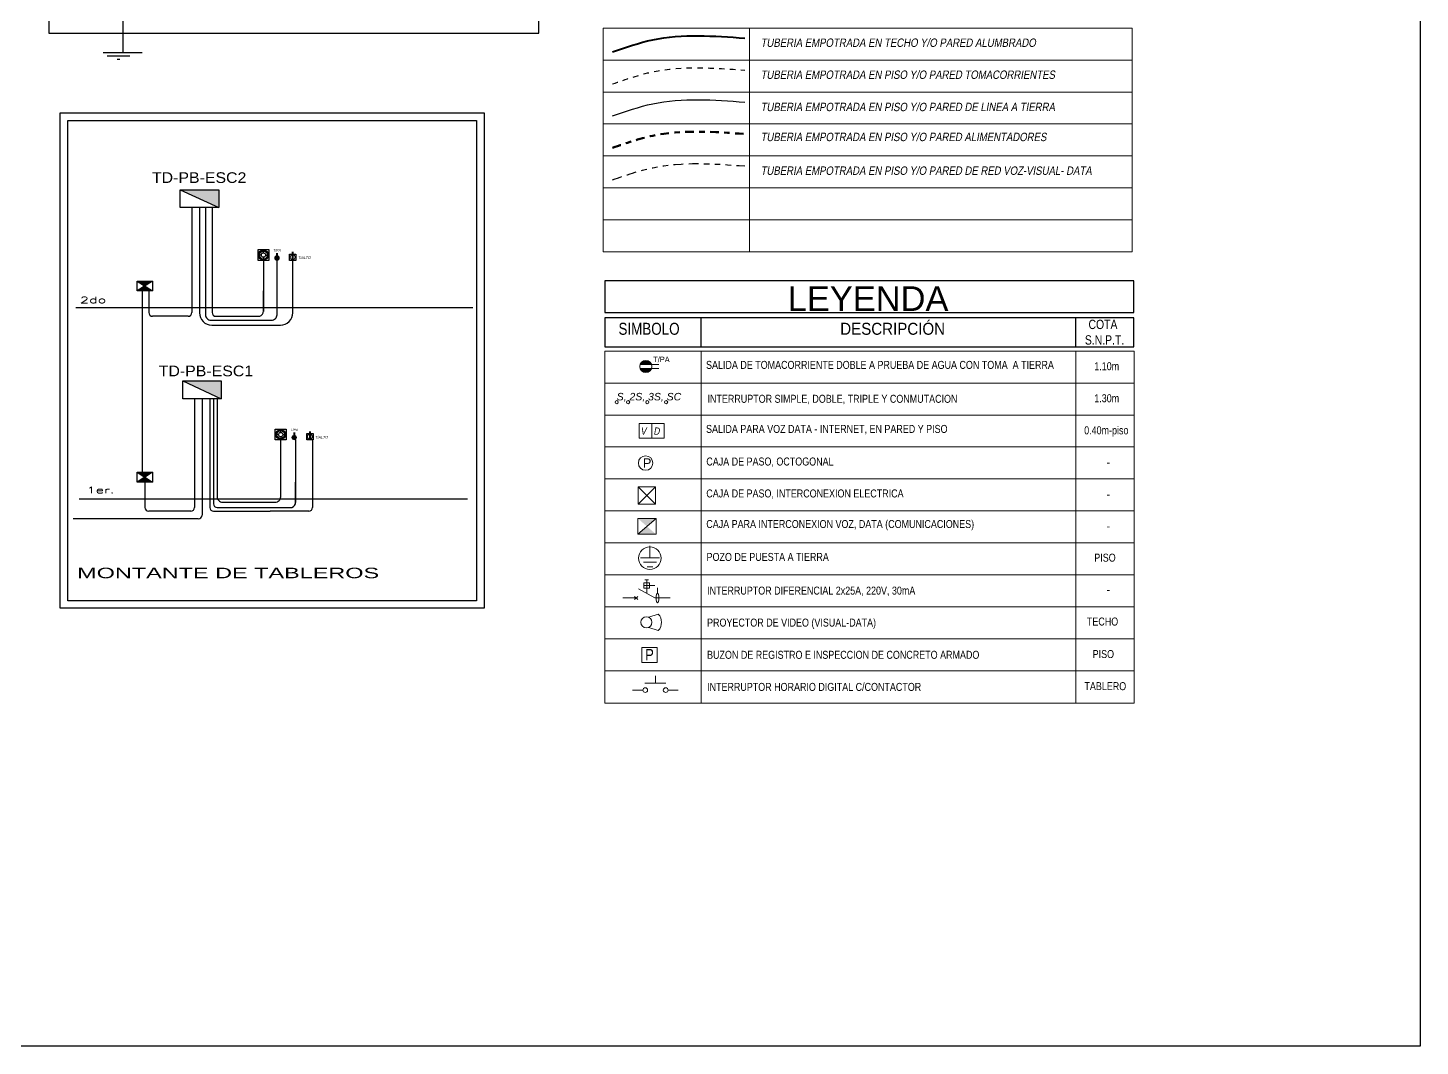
# Model space of a CAD drawing. Header units: millimetres. Extents: x 3354 to 3637, y 1117 to 1358.
# Drawn here: x 3515.35 to 3540.98, y 1116.84 to 1135.59 of the extents above; entities that cross this region are included whole.
import ezdxf
from ezdxf.enums import TextEntityAlignment as Align

# ---------------------------------------------------------------- set-up
doc = ezdxf.new("R2010")
doc.units = ezdxf.units.MM
for name, pattern in [('ACAD_ISO15W100', [39, 12, -3, 12, -3, 0, -3, 0, -3, 0, -3]), ('CONTINUA', [0]), ('DASHDOT2', [12.7, 6.35, -3.175, 0, -3.175]), ('DASHED', [0.75, 0.5, -0.25]), ('DASHED2', [0.375, 0.25, -0.125])]:
    doc.linetypes.add(name, pattern=pattern)
for name, color, linetype, lineweight in [('0-Accesorio', 4, 'Continuous', 20), ('ACCESORIOS', 4, 'Continuous', 18), ('ALIMENTADORES', 43, 'DASHDOT2', 50), ('buzones', 4, 'Continuous', 18), ('CAB30mm', 60, 'Continuous', 30), ('columnas', 1, 'Continuous', 5), ('FIERR2', 41, 'Continuous', 20), ('INST. TOMAC.', 3, 'DASHED', 30), ('RED ALUMBRADO', 6, 'Continuous', 40), ('RED RED TV CABLE', 241, 'ACAD_ISO15W100', 40), ('RED TIERRA', 21, 'T_LINE', 30), ('SANIT', 160, 'Continuous', 60), ('TABLERO', 122, 'Continuous', 25), ('tableros y cables', 14, 'Continuous', 18)]:
    doc.layers.add(name, color=color, linetype=linetype, lineweight=lineweight)
for name, color, linetype in [('10LAUXILIAR', 1, 'Continuous'), ('40ALUMBRADO', 5, 'Continuous'), ('Comunicaciones', 162, 'Continuous'), ('LUMINARIAS', 2, 'Continuous'), ('MONTANTES', 2, 'Continuous'), ('TEXTO-1', 4, 'Continuous'), ('TEXTO-2', 9, 'Continuous'), ('TRAZO', 1, 'Continuous')]:
    doc.layers.add(name, color=color, linetype=linetype)
doc.layers.add('texto', color=7, linetype='Continuous', lineweight=9, true_color=0x000000)
doc.styles.add('2-SIETE', font='ARIALN.TTF', dxfattribs={"height": 0.07})
doc.styles.add('A-1', font='arial.ttf', dxfattribs={"height": 0.075})
doc.styles.add('BYE', font='ARIALN.TTF', dxfattribs={"oblique": 10, "height": 2})
doc.styles.add('CECI', font='sanss___.ttf', dxfattribs={"width": 1.6, "height": 0.13})
doc.styles.add('NPT', font='arial.ttf', dxfattribs={"height": 0.1})
doc.styles.add('ROMANS', font='romans.shx')
doc.styles.get("Standard").update_dxf_attribs({"font": 'arial.ttf'})
doc.styles.add('SWISS', font='arial.ttf', dxfattribs={"height": 0.1})
doc.linetypes.add('T_LINE', pattern='A,12.7,-5.08,["T",Standard,S=2.54,R=0,X=-2.54,Y=-1.27],-6.35', length=24.13)

# ---------------------------------------------------------------- blocks, each defined once
blk = doc.blocks.new('TOMA A PRUEBA DE AGUA')
at = {"layer": 'ACCESORIOS'}
h = blk.add_hatch(color=256, dxfattribs=at)
h.paths.add_polyline_path([(2284.459, 573.798), (2284.733, 573.798, 0.724865)])
h.paths.add_polyline_path([(2284.733, 573.708), (2284.459, 573.708, 0.724865)])
at = {"layer": 'ACCESORIOS', "linetype": 'Continuous', "lineweight": 20, "ltscale": 0.1}
for p, q in [((2284.459, 573.798), (2284.908, 573.798)), ((2284.459, 573.708), (2284.908, 573.708))]:
    blk.add_line(p, q, dxfattribs=at)
blk.add_circle((2284.596, 573.753), 0.144, dxfattribs=at)
at = {"layer": 'ACCESORIOS', "style": 'A-1', "width": 0.8}
blk.add_text('T/PA', height=0.1316, dxfattribs=at).set_placement((2284.774, 573.856))
blk = doc.blocks.new('CAJA DE PASO CUADRADO')
at = {"layer": 'ACCESORIOS', "linetype": 'Continuous', "lineweight": 20, "ltscale": 0.1}
for p, q in [((3457.161, 1211.357), (3457.482, 1211.036)), ((3457.482, 1211.357), (3457.161, 1211.036))]:
    blk.add_line(p, q, dxfattribs=at)
blk.add_lwpolyline([(3457.482, 1211.357), (3457.161, 1211.357), (3457.161, 1211.036), (3457.482, 1211.036)], close=True, dxfattribs=at)
blk = doc.blocks.new('CAJ-TELF-1')
at = {"layer": 'Comunicaciones', "color": 2, "linetype": 'CONTINUA'}
for p, q in [((0.101, 0.13), (-0.101, 0)), ((-0.101, 0.13), (0.101, 0))]:
    blk.add_line(p, q, dxfattribs=at)
at = {"layer": 'Comunicaciones', "color": 3, "linetype": 'CONTINUA'}
blk.add_lwpolyline([(-0.101, 0.13), (-0.101, 0), (0.101, 0), (0.101, 0.13)], close=True, dxfattribs=at)
at = {"layer": 'Comunicaciones', "color": 2, "linetype": 'CONTINUA'}
for points in [[(-0.101, 0.13), (0, 0.065), (0.101, 0.13)], [(-0.101, 0), (0, 0.065), (0.101, 0)]]:
    blk.add_solid(points, dxfattribs=at)
blk = doc.blocks.new('TABLERO ELECTRICO')
at = {"layer": 'TABLERO'}
blk.add_hatch(color=256, dxfattribs=at).paths.add_polyline_path([(138.888, 62.418), (138.888, 61.688), (139.228, 62.418)])
blk.add_line((138.888, 61.688), (139.228, 62.418), dxfattribs=at)
blk.add_lwpolyline([(139.228, 62.418), (139.228, 61.688), (138.888, 61.688), (138.888, 62.418)], close=True, dxfattribs=at)
blk = doc.blocks.new('T')
at = {"color": 4, "linetype": 'Continuous', "lineweight": 20, "ltscale": 0.1}
for p, q in [((-49.222, 238.573), (-49.433, 238.573)), ((-49.222, 238.544), (-49.433, 238.544))]:
    blk.add_line(p, q, dxfattribs=at)
blk.add_circle((-49.289, 238.556), 0.0671, dxfattribs=at)
blk = doc.blocks.new('FLUORESCENTE CIRCULAR 1x32W')
at = {"layer": 'LUMINARIAS'}
for p, q in [((1338.152, 550.515), (1338.116, 550.515)), ((1338.211, 550.574), (1338.211, 550.61)), ((1338.27, 550.515), (1338.305, 550.515)), ((1338.211, 550.456), (1338.211, 550.421))]:
    blk.add_line(p, q, dxfattribs=at)
blk.add_lwpolyline([(1338.06, 550.665), (1338.36, 550.665), (1338.36, 550.365), (1338.06, 550.365)], close=True, dxfattribs=at)
for centre, radius in [((1338.21, 550.515), 0.136), ((1338.21, 550.515), 0.109), ((1338.211, 550.515), 0.0592)]:
    blk.add_circle(centre, radius, dxfattribs=at)

msp = doc.modelspace()

# ---------------------------------------------------------------- hatches: boundary and pattern name
at = {"linetype": 'Continuous', "lineweight": 20, "ltscale": 0.1}
h = msp.add_hatch(color=4, dxfattribs=at)
h.paths.add_polyline_path([(3519.931, 1131.393), (3519.931, 1131.311, -0.840509)])
h.paths.add_polyline_path([(3519.948, 1131.312), (3519.948, 1131.392, -0.767976)])
h = msp.add_hatch(color=4, dxfattribs=at)
h.paths.add_polyline_path([(3520.247, 1128.089), (3520.247, 1128.007, -0.840509)])
h.paths.add_polyline_path([(3520.265, 1128.007), (3520.265, 1128.088, -0.767976)])
at = {"layer": 'ACCESORIOS'}
h = msp.add_hatch(color=256, dxfattribs=at)
h.dxf.hatch_style = 1
h.paths.add_polyline_path([(3526.578, 1126.559), (3526.747, 1126.411), (3526.916, 1126.557), (3526.916, 1126.559)])
h.paths.add_polyline_path([(3526.578, 1126.266), (3526.913, 1126.266), (3526.747, 1126.411)])

# ---------------------------------------------------------------- linework, layer by layer
at = {"color": 4, "linetype": 'Continuous', "lineweight": 20, "ltscale": 0.1}
for p, q in [((3519.931, 1131.31), (3519.931, 1131.441)), ((3519.948, 1131.31), (3519.948, 1131.441)), ((3520.247, 1128.006), (3520.247, 1128.137)), ((3520.265, 1128.006), (3520.265, 1128.137)), ((3526.802, 1126.052), (3526.802, 1125.834)), ((3526.627, 1125.834), (3526.976, 1125.834)), ((3526.627, 1125.834), (3526.976, 1125.834)), ((3526.682, 1125.751), (3526.922, 1125.751)), ((3526.75, 1125.668), (3526.854, 1125.668))]:
    msp.add_line(p, q, dxfattribs=at)
at = {"ltscale": 2}
msp.add_lwpolyline([(3495.247, 1152.897), (3540.979, 1152.897), (3540.979, 1116.841), (3495.247, 1116.841)], close=True, dxfattribs=at)
for points in [[(3520.169, 1131.426), (3520.287, 1131.426), (3520.287, 1131.307), (3520.169, 1131.307)], [(3520.169, 1131.426), (3520.287, 1131.426), (3520.287, 1131.307), (3520.169, 1131.307)], [(3520.485, 1128.121), (3520.604, 1128.121), (3520.604, 1128.003), (3520.485, 1128.003)], [(3520.485, 1128.121), (3520.604, 1128.121), (3520.604, 1128.003), (3520.485, 1128.003)]]:
    msp.add_lwpolyline(points, close=True)
at = {"color": 4, "linetype": 'Continuous', "lineweight": 20, "ltscale": 0.1}
for centre, radius in [((3519.938, 1131.352), 0.0417), ((3520.255, 1128.048), 0.0417), ((3526.801, 1125.827), 0.207)]:
    msp.add_circle(centre, radius, dxfattribs=at)
at = {"layer": '0-Accesorio', "linetype": 'Continuous'}
for p, q in [((3526.711, 1123.525), (3527.097, 1123.525)), ((3526.904, 1123.525), (3526.904, 1123.657))]:
    msp.add_line(p, q, dxfattribs=at)
for centre in [(3526.716, 1123.397), (3527.092, 1123.397)]:
    msp.add_circle(centre, 0.0436, dxfattribs=at)
at = {"layer": '10LAUXILIAR', "color": 3, "linetype": 'Continuous'}
for p, q in [((3517.099, 1135.773, -1.41), (3517.099, 1135.138, -1.41)), ((3516.739, 1135.138, -1.41), (3517.459, 1135.138, -1.41)), ((3516.811, 1135.077), (3517.228, 1135.077)), ((3516.993, 1135.011), (3517.047, 1135.011))]:
    msp.add_line(p, q, dxfattribs=at)
at = {"layer": '40ALUMBRADO'}
for points in [[(3524.757, 1139.561), (3515.739, 1139.561), (3515.739, 1135.493), (3524.757, 1135.493)], [(3515.948, 1134.023), (3523.751, 1134.023), (3523.751, 1124.903), (3515.948, 1124.903)], [(3516.087, 1133.884), (3523.612, 1133.884), (3523.612, 1125.043), (3516.087, 1125.043)]]:
    msp.add_lwpolyline(points, close=True, dxfattribs=at)
at = {"layer": 'ACCESORIOS', "color": 4, "linetype": 'Continuous', "lineweight": 20, "ltscale": 0.1}
msp.add_line((3526.834, 1128.038), (3526.834, 1128.305), dxfattribs=at)
msp.add_line((3526.834, 1128.038), (3526.834, 1128.305), dxfattribs=at)
at = {"layer": 'ACCESORIOS', "linetype": 'Continuous', "lineweight": 20, "ltscale": 0.1}
msp.add_line((3526.916, 1126.557), (3526.578, 1126.266), dxfattribs=at)
at = {"layer": 'ACCESORIOS'}
for p, q in [((3526.692, 1125.321), (3526.792, 1125.321)), ((3526.707, 1125.43), (3526.776, 1125.43)), ((3526.742, 1125.179), (3526.742, 1125.43)), ((3526.742, 1125.371), (3526.742, 1125.271)), ((3526.548, 1125.093), (3526.306, 1125.093)), ((3526.518, 1125.063), (3526.578, 1125.123)), ((3526.578, 1125.063), (3526.518, 1125.123)), ((3526.89, 1125.093), (3526.594, 1125.264)), ((3526.89, 1125.093), (3527.173, 1125.093))]:
    msp.add_line(p, q, dxfattribs=at)
at = {"layer": 'ACCESORIOS', "linetype": 'DASHED2', "ltscale": 0.005}
for p in [(3526.792, 1125.321), (3526.942, 1125.182)]:
    msp.add_line(p, (3526.942, 1125.321), dxfattribs=at)
at = {"layer": 'ACCESORIOS', "color": 1, "linetype": 'Continuous', "lineweight": 20, "ltscale": 0.1}
for p, q in [((3526.783, 1124.737), (3526.956, 1124.796)), ((3526.783, 1124.552), (3526.956, 1124.493))]:
    msp.add_line(p, q, dxfattribs=at)
at = {"layer": 'ACCESORIOS', "color": 4, "linetype": 'Continuous', "lineweight": 20, "ltscale": 0.1}
msp.add_lwpolyline([(3526.605, 1128.305), (3527.064, 1128.305), (3527.064, 1128.038), (3526.605, 1128.038)], close=True, dxfattribs=at)
at = {"layer": 'ACCESORIOS', "linetype": 'Continuous', "lineweight": 20, "ltscale": 0.1}
msp.add_lwpolyline([(3526.916, 1126.266), (3526.578, 1126.266), (3526.578, 1126.559), (3526.916, 1126.559)], close=True, dxfattribs=at)
at = {"layer": 'ACCESORIOS'}
msp.add_lwpolyline([(3526.792, 1125.371), (3526.692, 1125.371), (3526.692, 1125.271), (3526.792, 1125.271)], close=True, dxfattribs=at)
for centre, radius in [((3526.19, 1128.698), 0.0292), ((3526.4, 1128.698), 0.0292), ((3526.753, 1128.698), 0.0292), ((3527.1, 1128.698), 0.0292), ((3526.723, 1127.578), 0.133)]:
    msp.add_circle(centre, radius, dxfattribs=at)
at = {"layer": 'ACCESORIOS', "color": 1, "linetype": 'Continuous', "lineweight": 20, "ltscale": 0.1}
msp.add_circle((3526.737, 1124.645), 0.103, dxfattribs=at)
msp.add_arc((3526.791, 1124.645), 0.224, 317.5277, 42.4723, dxfattribs=at)
at = {"layer": 'ACCESORIOS'}
msp.add_ellipse((3526.942, 1125.093), major_axis=(0, -0.0894), ratio=0.271389, dxfattribs=at)
at = {"layer": 'ALIMENTADORES', "ltscale": 0.025}
msp.add_spline([(3526.114, 1133.381), (3526.853, 1133.604), (3528.55, 1133.635)], degree=3, dxfattribs=at)
at = {"layer": 'buzones', "linetype": 'Continuous', "ltscale": 0.25}
msp.add_lwpolyline([(3526.933, 1123.905), (3526.933, 1124.183), (3526.654, 1124.184), (3526.654, 1123.905)], close=True, dxfattribs=at)
at = {"layer": 'CAB30mm'}
for p, q in [((3527.742, 1130.249), (3527.742, 1129.715)), ((3534.642, 1129.715), (3534.642, 1130.249))]:
    msp.add_line(p, q, dxfattribs=at)
for points in [[(3525.975, 1130.351), (3535.711, 1130.351), (3535.711, 1130.93), (3525.975, 1130.93)], [(3525.975, 1129.715), (3535.711, 1129.715), (3535.711, 1130.249), (3525.975, 1130.249)]]:
    msp.add_lwpolyline(points, close=True, dxfattribs=at)
at = {"layer": 'FIERR2'}
for p, q in [((3525.941, 1135.586), (3525.941, 1131.468)), ((3525.941, 1135.586), (3535.679, 1135.586)), ((3528.636, 1135.586), (3528.636, 1131.468)), ((3535.679, 1135.586), (3535.679, 1131.468)), ((3525.941, 1134.997), (3535.679, 1134.997)), ((3525.941, 1134.409), (3535.679, 1134.409)), ((3525.941, 1133.821), (3535.679, 1133.821)), ((3525.941, 1133.232), (3535.679, 1133.232)), ((3525.941, 1132.644), (3535.679, 1132.644)), ((3525.941, 1132.056), (3535.679, 1132.056)), ((3525.941, 1131.468), (3535.679, 1131.468)), ((3525.975, 1129.639), (3525.975, 1123.159)), ((3525.975, 1129.639), (3535.713, 1129.639)), ((3527.744, 1129.639), (3527.744, 1123.159)), ((3534.643, 1129.639), (3534.643, 1123.159)), ((3535.713, 1129.639), (3535.713, 1123.159)), ((3525.975, 1129.05), (3535.713, 1129.05)), ((3525.975, 1128.462), (3535.713, 1128.462)), ((3525.975, 1127.873), (3535.713, 1127.873)), ((3525.975, 1127.285), (3535.713, 1127.285)), ((3525.975, 1126.697), (3535.713, 1126.697)), ((3525.975, 1126.109), (3535.713, 1126.109)), ((3525.975, 1125.52), (3535.713, 1125.52)), ((3525.975, 1124.932), (3535.713, 1124.932)), ((3525.975, 1124.341), (3535.713, 1124.341)), ((3525.975, 1123.75), (3535.713, 1123.75)), ((3525.975, 1123.159), (3535.713, 1123.159))]:
    msp.add_line(p, q, dxfattribs=at)
at = {"layer": 'INST. TOMAC.', "ltscale": 0.01}
msp.add_spline([(3526.114, 1134.558), (3526.853, 1134.781), (3528.55, 1134.811)], degree=3, dxfattribs=at)
at = {"layer": 'MONTANTES', "color": 3, "linetype": 'CONTINUA', "ltscale": 0.7}
for p, q in [((3518.373, 1132.279), (3518.373, 1130.349)), ((3518.744, 1132.279), (3518.744, 1130.349)), ((3518.744, 1132.279), (3518.744, 1130.349)), ((3519.689, 1131.307), (3519.689, 1130.37)), ((3517.578, 1130.746), (3517.578, 1130.349)), ((3518.303, 1130.279), (3517.648, 1130.279)), ((3518.814, 1130.279), (3519.62, 1130.279)), ((3518.42, 1128.76), (3518.42, 1126.76)), ((3518.699, 1128.76), (3518.699, 1126.76)), ((3518.769, 1128.76), (3518.769, 1126.829)), ((3520.28, 1128.005), (3520.28, 1126.85)), ((3520.593, 1128.005), (3520.593, 1126.76)), ((3520.593, 1128.005), (3520.593, 1126.857)), ((3517.507, 1127.226), (3517.507, 1126.76)), ((3518.35, 1126.69), (3517.577, 1126.69)), ((3518.769, 1126.69), (3519.812, 1126.69)), ((3518.839, 1126.76), (3519.451, 1126.76)), ((3519.451, 1126.76), (3520.211, 1126.76)), ((3520.523, 1126.69), (3519.812, 1126.69)), ((3518.489, 1126.551), (3516.186, 1126.551))]:
    msp.add_line(p, q, dxfattribs=at)
for points in [[(3518.511, 1132.279), (3518.511, 1130.343, 0.414214), (3518.736, 1130.118), (3520.003, 1130.118, 0.414214), (3520.228, 1130.343), (3520.228, 1131.307)], [(3518.621, 1132.279), (3518.621, 1130.307, 0.414214), (3518.721, 1130.207), (3519.838, 1130.207, 0.414214), (3519.938, 1130.307), (3519.938, 1131.31)], [(3518.837, 1128.76), (3518.837, 1126.957, 0.414214), (3518.937, 1126.857), (3519.906, 1126.857, 0.414214), (3520.006, 1126.957), (3520.006, 1128.012)]]:
    msp.add_lwpolyline(points, format="xyb", dxfattribs=at)
for points in [[(3517.465, 1127.408), (3517.465, 1130.746)], [(3519.689, 1130.377), (3519.689, 1130.746)], [(3518.558, 1128.76), (3518.558, 1126.62)], [(3520.28, 1126.857), (3520.28, 1127.226)]]:
    msp.add_lwpolyline(points, dxfattribs=at)
for centre, radius, start, end in [((3517.648, 1130.349), 0.0696, 180, 270), ((3518.303, 1130.349), 0.0696, 270, 0), ((3518.814, 1130.349), 0.0696, 180, 270), ((3518.814, 1130.349), 0.0696, 180, 270), ((3519.591, 1130.374), 0.0984, 286.9871, 2.078), ((3518.839, 1126.829), 0.0696, 180, 270), ((3520.182, 1126.854), 0.0984, 286.9871, 2.078), ((3517.577, 1126.76), 0.0696, 180, 270), ((3518.35, 1126.76), 0.0696, 270, 0), ((3518.489, 1126.62), 0.0696, 270, 0), ((3518.769, 1126.76), 0.0696, 180, 270), ((3520.523, 1126.76), 0.0696, 270, 0)]:
    msp.add_arc(centre, radius, start, end, dxfattribs=at)
at = {"layer": 'RED ALUMBRADO'}
msp.add_spline([(3526.114, 1135.147), (3526.853, 1135.37), (3528.55, 1135.401)], degree=3, dxfattribs=at)
at = {"layer": 'RED RED TV CABLE', "lineweight": 30, "ltscale": 0.015}
msp.add_spline([(3526.114, 1132.793), (3526.853, 1133.016), (3528.55, 1133.047)], degree=3, dxfattribs=at)
at = {"layer": 'RED TIERRA', "ltscale": 0.02}
msp.add_spline([(3526.114, 1133.969), (3526.853, 1134.192), (3528.55, 1134.223)], degree=3, dxfattribs=at)
at = {"layer": 'tableros y cables'}
for p, q in [((3526.484, 1123.397), (3526.672, 1123.397)), ((3527.324, 1123.397), (3527.135, 1123.397))]:
    msp.add_line(p, q, dxfattribs=at)
at = {"layer": 'TRAZO', "color": 1, "linetype": 'CONTINUA', "ltscale": 0.7}
for p, q in [((3516.237, 1130.439), (3523.542, 1130.439)), ((3516.295, 1126.919), (3522.381, 1126.919)), ((3517.46, 1126.919), (3523.447, 1126.919))]:
    msp.add_line(p, q, dxfattribs=at)

# ---------------------------------------------------------------- block references
at = {"color": 4, "lineweight": 25, "xscale": 0.660000000000218, "yscale": 0.660000000000218, "zscale": 0.660000000000218, "rotation": 270}
for p in [(3362.779, 1098.838), (3362.779, 1098.838), (3363.096, 1095.533), (3363.096, 1095.533)]:
    msp.add_blockref('T', p, dxfattribs=at)
at = {"layer": 'ACCESORIOS'}
for name, p, xscale, yscale, zscale in [('TOMA A PRUEBA DE AGUA', (1767.588, 687.566), 0.7700000000000001, 0.7700000000000001, 0.7700000000000001), ('CAJA DE PASO CUADRADO', (65.967, -85.427), 1.001, 1.001, 1.001)]:
    msp.add_blockref(name, p, dxfattribs=dict(at, xscale=xscale, yscale=yscale, zscale=zscale))
at = {"layer": 'LUMINARIAS', "xscale": 0.666666666666515, "yscale": 0.666666666666515, "zscale": 0.666666666666515, "rotation": 270}
for p in [(3152.679, 2023.547), (3152.996, 2020.243)]:
    msp.add_blockref('FLUORESCENTE CIRCULAR 1x32W', p, dxfattribs=at)
at = {"layer": 'MONTANTES', "color": 130, "linetype": 'CONTINUA', "ltscale": 0.7, "xscale": -1.3921875, "yscale": 1.3921875, "zscale": 1.3921875}
for p in [(3517.507, 1130.746), (3517.507, 1127.226)]:
    msp.add_blockref('CAJ-TELF-1', p, dxfattribs=at)
at = {"layer": 'TABLERO', "xscale": 0.9714152447999972, "yscale": 0.9714152447999972, "zscale": 0.9714152447999972, "rotation": 270.0000021777747}
for p in [(3458.232, 1267.528), (3458.279, 1264.008)]:
    msp.add_blockref('TABLERO ELECTRICO', p, dxfattribs=at)

# ---------------------------------------------------------------- texts
at = {"style": 'BYE', "oblique": 10}
for p in [(3519.868, 1131.472, 0.875), (3520.185, 1128.167, 0.875)]:
    msp.add_text('T/PA', height=0.0454, rotation=0.1428, dxfattribs=at).set_placement(p)
for p in [(3520.325, 1131.334), (3520.642, 1128.029)]:
    msp.add_text('T/ALTO', height=0.0482, dxfattribs=at).set_placement(p)
at = {"layer": 'ACCESORIOS', "color": 4, "linetype": 'Continuous', "lineweight": 20, "ltscale": 0.1, "style": 'BYE', "oblique": 10}
for s, p in [('V', (3526.629, 1128.098, 6483.859)), ('D', (3526.867, 1128.097, 8104.824))]:
    msp.add_text(s, height=0.135, rotation=360, dxfattribs=at).set_placement(p)
at = {"layer": 'ACCESORIOS', "attachment_point": 1}
for s, insert, char_height, width in [('{\\fArial|b0|i1|c0|p34;S, 2S, 3S, SC}', (3526.19, 1128.869), 0.13787, 3.60811), ('{\\fArial|b0|i0|c0|p34;P}', (3526.672, 1127.664), 0.16877, 0.1307)]:
    msp.add_mtext(s, dxfattribs=dict(at, insert=insert, char_height=char_height, width=width))
at = {"layer": 'buzones', "ltscale": 0.5, "style": '2-SIETE'}
msp.add_text('P', height=0.21, rotation=359.9724, dxfattribs=at).set_placement((3526.713, 1123.944))
at = {"layer": 'columnas', "lineweight": 60, "style": 'NPT'}
msp.add_text('LEYENDA', height=0.4537, dxfattribs=at).set_placement((3529.338, 1130.378))
at = {"layer": 'MONTANTES', "color": 6, "linetype": 'Continuous', "style": 'SWISS', "width": 1.065916}
for s, p in [('TD-PB-ESC2', (3518.505, 1132.735)), ('TD-PB-ESC1', (3518.63, 1129.175))]:
    msp.add_text(s, height=0.1963, dxfattribs=at).set_placement(p, align=Align.CENTER)
at = {"layer": 'SANIT', "attachment_point": 1}
for s, insert, char_height, width in [('{\\W0.8;SIMBOLO}', (3526.223, 1130.16), 0.22094, 1.40233), ('{\\W0.9;DESCRIPCIÓN}', (3530.305, 1130.16), 0.22094, 2.78074), (' {\\W0.8;COTA\\PS.N.P.T.}', (3534.808, 1130.216), 0.17145, 2.15786)]:
    msp.add_mtext(s, dxfattribs=dict(at, insert=insert, char_height=char_height, width=width))
at = {"layer": 'texto', "style": 'BYE', "oblique": 10}
for s, p in [('TUBERIA EMPOTRADA EN TECHO Y/O PARED ALUMBRADO', (3528.84, 1135.24)), ('TUBERIA EMPOTRADA EN PISO Y/O PARED TOMACORRIENTES', (3528.84, 1134.651)), ('TUBERIA EMPOTRADA EN PISO Y/O PARED DE LINEA A TIERRA', (3528.84, 1134.057)), ('TUBERIA EMPOTRADA EN PISO Y/O PARED ALIMENTADORES', (3528.84, 1133.505)), ('TUBERIA EMPOTRADA EN PISO Y/O PARED DE RED VOZ-VISUAL- DATA', (3528.84, 1132.884))]:
    msp.add_text(s, height=0.15392, dxfattribs=at).set_placement(p)
at = {"layer": 'texto', "lineweight": 60, "width": 0.8}
for s, p in [('SALIDA DE TOMACORRIENTE DOBLE A PRUEBA DE AGUA CON TOMA  A TIERRA', (3527.835, 1129.311)), ('INTERRUPTOR SIMPLE, DOBLE, TRIPLE Y CONMUTACION', (3527.862, 1128.687)), ('SALIDA PARA VOZ DATA - INTERNET, EN PARED Y PISO', (3527.835, 1128.132)), ('CAJA DE PASO, OCTOGONAL', (3527.84, 1127.532)), ('CAJA DE PASO, INTERCONEXION ELECTRICA', (3527.84, 1126.944)), ('CAJA PARA INTERCONEXION VOZ, DATA (COMUNICACIONES)', (3527.84, 1126.381)), ('POZO DE PUESTA A TIERRA', (3527.845, 1125.775)), ('INTERRUPTOR DIFERENCIAL 2x25A, 220V, 30mA', (3527.854, 1125.155)), ('PROYECTOR DE VIDEO (VISUAL-DATA)', (3527.854, 1124.566)), ('BUZON DE REGISTRO E INSPECCION DE CONCRETO ARMADO', (3527.854, 1123.973)), ('INTERRUPTOR HORARIO DIGITAL C/CONTACTOR', (3527.854, 1123.382))]:
    msp.add_text(s, height=0.14729, dxfattribs=at).set_placement(p)
at = {"layer": 'texto', "lineweight": 30, "width": 0.78169, "attachment_point": 1}
for s, insert, char_height in [('{\\W0.8;1.10m}', (3534.981, 1129.434), 0.14729), ('{\\W0.8;1.30m}', (3534.981, 1128.844), 0.14729), ('{\\W0.8;0.40m-piso}', (3534.795, 1128.254), 0.14729), ('-', (3535.206, 1127.666), 0.147), ('-', (3535.206, 1127.078), 0.147), ('-', (3535.206, 1126.49), 0.147), ('{\\W0.8;PISO}', (3534.981, 1125.909), 0.14729), ('-', (3535.206, 1125.321), 0.147), ('{\\W0.8;TECHO}', (3534.845, 1124.733), 0.14729), ('{\\W0.8;PISO}', (3534.951, 1124.134), 0.14729), ('{\\W0.8;TABLERO}', (3534.8, 1123.543), 0.14729)]:
    msp.add_mtext(s, dxfattribs=dict(at, insert=insert, char_height=char_height))
at = {"layer": 'TEXTO-1', "color": 4, "linetype": 'Continuous', "style": 'ROMANS', "width": 1.65}
for s, p in [('2do', (3516.553, 1130.52)), ('1er.', (3516.69, 1127.02))]:
    msp.add_text(s, height=0.1188, dxfattribs=at).set_placement(p, align=Align.CENTER)
at = {"layer": 'TEXTO-2', "color": 2, "linetype": 'Continuous', "style": 'CECI', "width": 1.6}
msp.add_text('MONTANTE DE TABLEROS', height=0.19291, dxfattribs=at).set_placement((3516.26, 1125.457))

doc.saveas('drawing.dxf')
